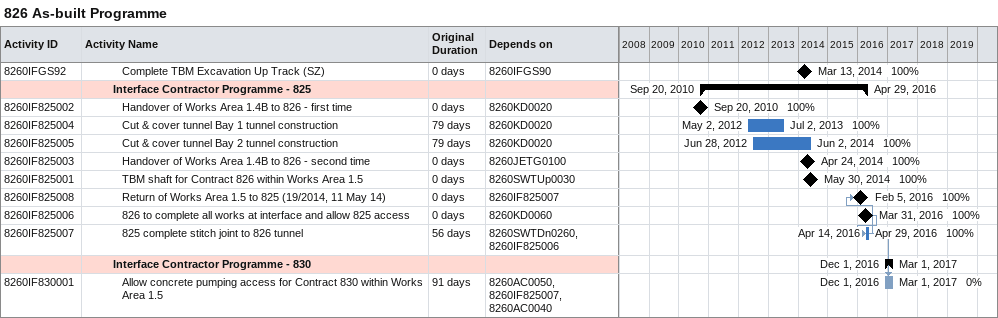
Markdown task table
826 As-built Programme

| ID | Level | Task | Original duration | Start | Finish | Predecessors | % complete |
|---|---|---|---|---|---|---|---|
| 8260IFGS92 | 5 | Complete TBM Excavation Up Track (SZ) | 0d | 2014-03-13 | 2014-03-13 | 8260IFGS90 | 100 |
|  | 4 | **Interface Contractor Programme - 825** |  | 2010-09-20 | 2016-04-29 |  |  |
| 8260IF825002 | 5 | Handover of Works Area 1.4B to 826 - first time | 0d | 2010-09-20 | 2010-09-20 | 8260KD0020 | 100 |
| 8260IF825004 | 5 | Cut & cover tunnel Bay 1 tunnel construction | 79d | 2012-05-02 | 2013-07-02 | 8260KD0020 | 100 |
| 8260IF825005 | 5 | Cut & cover tunnel Bay 2 tunnel construction | 79d | 2012-06-28 | 2014-06-02 | 8260KD0020 | 100 |
| 8260IF825003 | 5 | Handover of Works Area 1.4B to 826 - second time | 0d | 2014-04-24 | 2014-04-24 | 8260JETG0100 | 100 |
| 8260IF825001 | 5 | TBM shaft for Contract 826 within Works Area 1.5 | 0d | 2014-05-30 | 2014-05-30 | 8260SWTUp0030 | 100 |
| 8260IF825008 | 5 | Return of Works Area 1.5 to 825 (19/2014, 11 May 14) | 0d | 2016-02-05 | 2016-02-05 | 8260IF825007 | 100 |
| 8260IF825006 | 5 | 826 to complete all works at interface and allow 825 access | 0d | 2016-03-31 | 2016-03-31 | 8260KD0060 | 100 |
| 8260IF825007 | 5 | 825 complete stitch joint to 826 tunnel | 56d | 2016-04-14 | 2016-04-29 | 8260SWTDn0260, 8260IF825006 | 100 |
|  | 4 | **Interface Contractor Programme - 830** |  | 2016-12-01 | 2017-03-01 |  |  |
| 8260IF830001 | 5 | Allow concrete pumping access for Contract 830 within Works Area 1.5 | 91d | 2016-12-01 | 2017-03-01 | 8260AC0050, 8260IF825007, 8260AC0040 | 0 |
